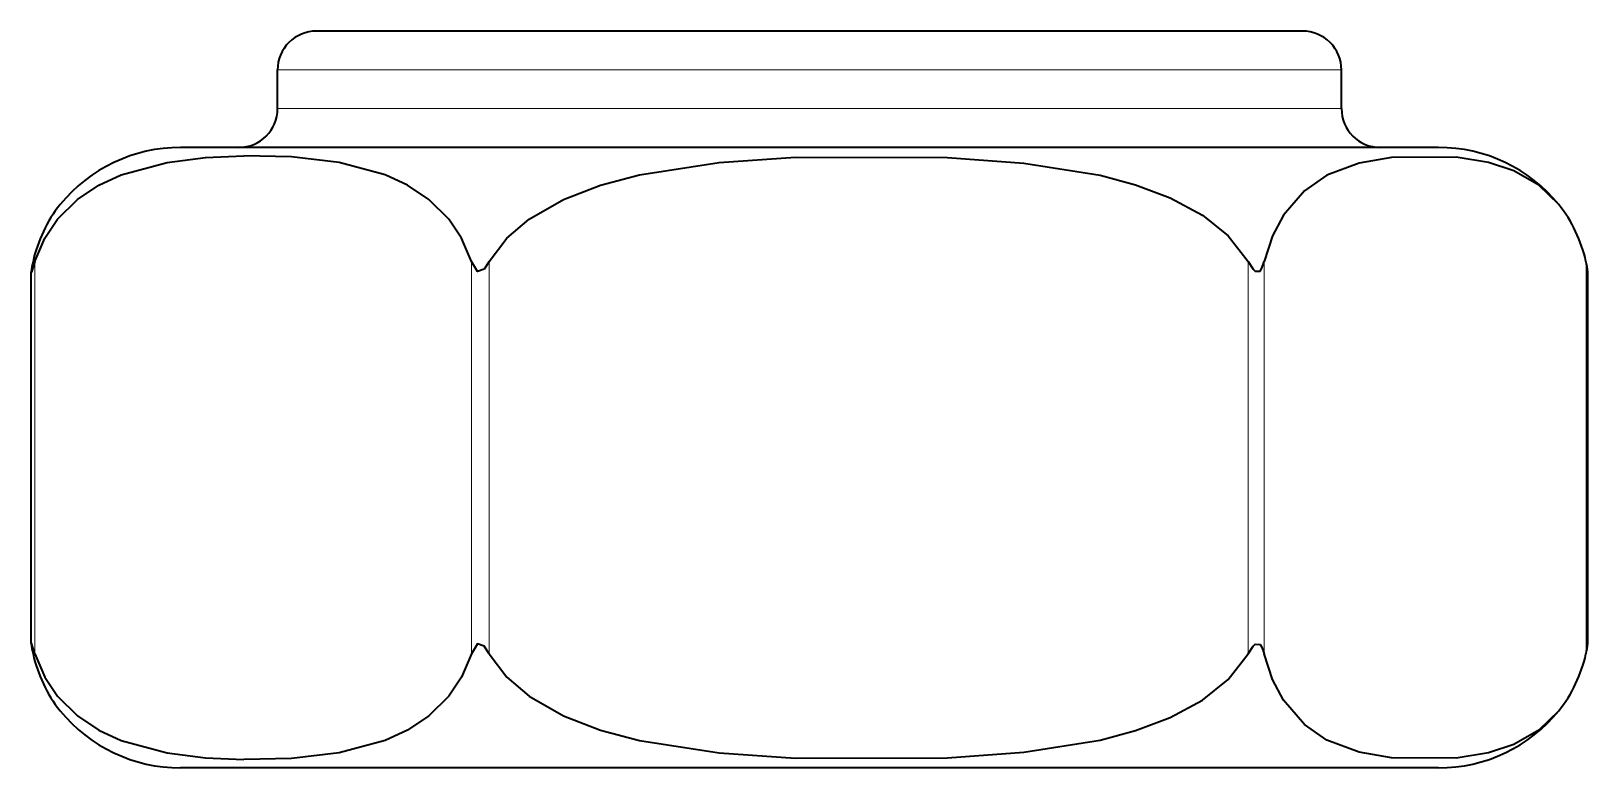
# Model space of a CAD drawing. Extents: x 276 to 976, y 40 to 757.
# Drawn here: x 593.98 to 602.01, y 326.7 to 330.5 of the extents above; entities that cross this region are included whole.
import ezdxf

# ---------------------------------------------------------------- set-up
doc = ezdxf.new("R2010")
doc.units = 0

msp = doc.modelspace()

# ---------------------------------------------------------------- linework, layer by layer
at = {"color": 7, "lineweight": 35, "ltscale": 0.067578}
msp.add_line((598.1579, 330.503), (595.4548, 330.503), dxfattribs=at)
at = {"color": 7, "lineweight": 35, "ltscale": 0.059492}
msp.add_line((600.5376, 330.503), (598.1579, 330.503), dxfattribs=at)
at = {"color": 7, "lineweight": 13, "ltscale": 0.072897}
for p, q in [((598.1707, 330.303), (595.2548, 330.303)), ((598.1707, 330.103), (595.2548, 330.103))]:
    msp.add_line(p, q, dxfattribs=at)
at = {"color": 7, "lineweight": 35, "ltscale": 0.005}
for p, q in [((595.2548, 330.103), (595.2548, 330.303)), ((600.7376, 330.103), (600.7376, 330.303))]:
    msp.add_line(p, q, dxfattribs=at)
at = {"color": 7, "lineweight": 13, "ltscale": 0.064174}
for p, q in [((600.7376, 330.303), (598.1707, 330.303)), ((600.7376, 330.103), (598.1707, 330.103))]:
    msp.add_line(p, q, dxfattribs=at)
at = {"color": 7, "lineweight": 35, "ltscale": 0.013577}
for p, q in [((595.2979, 329.903), (594.7548, 329.903)), ((595.2979, 326.703), (594.7548, 326.703))]:
    msp.add_line(p, q, dxfattribs=at)
at = {"color": 7, "lineweight": 35, "ltscale": 0.148495}
for p, q in [((601.2377, 329.903), (595.2979, 329.903)), ((601.2377, 326.703), (595.2979, 326.703))]:
    msp.add_line(p, q, dxfattribs=at)
at = {"color": 7, "lineweight": 35, "ltscale": 0.04792}
for p, q in [((593.9852, 327.3446), (593.9852, 329.2614)), ((602.0073, 327.3446), (602.0073, 329.2614))]:
    msp.add_line(p, q, dxfattribs=at)
at = {"color": 7, "lineweight": 13, "ltscale": 0.050592}
for p, q in [((594.0032, 327.2911), (594.0032, 329.3148)), ((596.2551, 327.2911), (596.2551, 329.3148)), ((596.3457, 327.2911), (596.3457, 329.3148)), ((600.2568, 327.2911), (600.2568, 329.3148)), ((600.3387, 327.2911), (600.3387, 329.3148)), ((601.9979, 327.2911), (601.9979, 329.3148))]:
    msp.add_line(p, q, dxfattribs=at)
at = {"color": 7, "lineweight": 35}
for points in [[(594.0032, 329.3148), (594.0551, 329.4345), (594.1216, 329.533), (594.2235, 329.6341), (594.3334, 329.7079), (594.4493, 329.7618), (594.6852, 329.8257), (594.8837, 329.8506), (595.0818, 329.8597)], [(596.2551, 329.3148), (596.2033, 329.4345), (596.1367, 329.533), (596.0349, 329.6341), (595.9249, 329.7079), (595.8091, 329.7618), (595.5731, 329.8257), (595.3272, 329.854), (595.0818, 329.8597)], [(596.3457, 329.3148), (596.4357, 329.4345), (596.5514, 329.533), (596.7282, 329.6341), (596.9191, 329.7079), (597.1204, 329.7618), (597.5302, 329.8257), (597.9233, 329.8527), (598.7082, 329.8515), (599.1015, 329.8226), (599.4933, 329.7593), (599.6769, 329.71), (599.8548, 329.643), (600.0215, 329.5531), (600.1544, 329.4471), (600.2568, 329.3148)], [(601.858, 329.6082), (601.7546, 329.7079), (601.626, 329.7825), (601.4954, 329.8257), (601.3286, 329.8527), (600.9956, 329.8515), (600.8288, 329.8226), (600.6626, 329.7593), (600.5466, 329.679), (600.4385, 329.5531), (600.3821, 329.4471), (600.3387, 329.3148)], [(594.0032, 329.3148), (593.9861, 329.2601), (593.9852, 329.2614)], [(596.3457, 329.3148), (596.3202, 329.276), (596.2847, 329.2627), (596.2551, 329.3148)], [(600.2568, 329.3148), (600.2818, 329.276), (600.2924, 329.265), (600.3178, 329.2657), (600.3275, 329.281), (600.3387, 329.3148)], [(594.0032, 327.2911), (593.9861, 327.3459), (593.9852, 327.3446)], [(596.3457, 327.2911), (596.3202, 327.33), (596.2847, 327.3433), (596.2551, 327.2911)], [(600.2568, 327.2911), (600.2818, 327.33), (600.2924, 327.3409), (600.3178, 327.3402), (600.3275, 327.325), (600.3387, 327.2911)], [(594.0032, 327.2911), (594.0551, 327.1714), (594.1216, 327.073), (594.2235, 326.9719), (594.3334, 326.898), (594.4493, 326.8441), (594.6852, 326.7803), (594.8837, 326.7553), (595.0818, 326.7462)], [(596.2551, 327.2911), (596.2033, 327.1714), (596.1367, 327.073), (596.0349, 326.9719), (595.9249, 326.898), (595.8091, 326.8441), (595.5731, 326.7803), (595.3272, 326.7519), (595.0818, 326.7462)], [(596.3457, 327.2911), (596.4357, 327.1714), (596.5514, 327.073), (596.7282, 326.9719), (596.9191, 326.898), (597.1204, 326.8441), (597.5302, 326.7803), (597.9233, 326.7532), (598.7082, 326.7545), (599.1015, 326.7834), (599.4933, 326.8467), (599.6769, 326.896), (599.8548, 326.963), (600.0215, 327.0529), (600.1544, 327.1588), (600.2568, 327.2911)], [(601.858, 326.9978), (601.7546, 326.898), (601.626, 326.8235), (601.4954, 326.7803), (601.3286, 326.7532), (600.9956, 326.7545), (600.8288, 326.7834), (600.6626, 326.8467), (600.5466, 326.927), (600.4385, 327.0529), (600.3821, 327.1588), (600.3387, 327.2911)]]:
    msp.add_lwpolyline(points, dxfattribs=at)
for centre, radius, start, end in [((595.4548, 330.303), 0.2, 90, 180.00001), ((600.5376, 330.303), 0.2, 359.99999, 90), ((595.0548, 330.103), 0.2, 270, 359.99999), ((600.9376, 330.103), 0.2, 180.00001, 270), ((594.7548, 329.103), 0.8, 90, 140.84259), ((601.2377, 329.103), 0.8, 39.15742, 90), ((594.7059, 329.1568), 0.7285, 141.69924, 167.47485), ((601.2864, 329.1568), 0.7285, 12.52516, 38.30076), ((594.3496, 329.2232), 0.3666, 165.53596, 174.02288), ((601.6428, 329.2232), 0.3666, 5.97713, 14.46405), ((594.3496, 327.3828), 0.3666, 185.97712, 194.46404), ((601.6428, 327.3828), 0.3666, 345.53595, 354.02287), ((594.7059, 327.4492), 0.7285, 192.52515, 218.30076), ((601.2864, 327.4492), 0.7285, 321.69924, 347.47484), ((594.7548, 327.503), 0.8, 219.15741, 270), ((601.2377, 327.503), 0.8, 270, 320.84258)]:
    msp.add_arc(centre, radius, start, end, dxfattribs=at)

doc.saveas('drawing.dxf')
